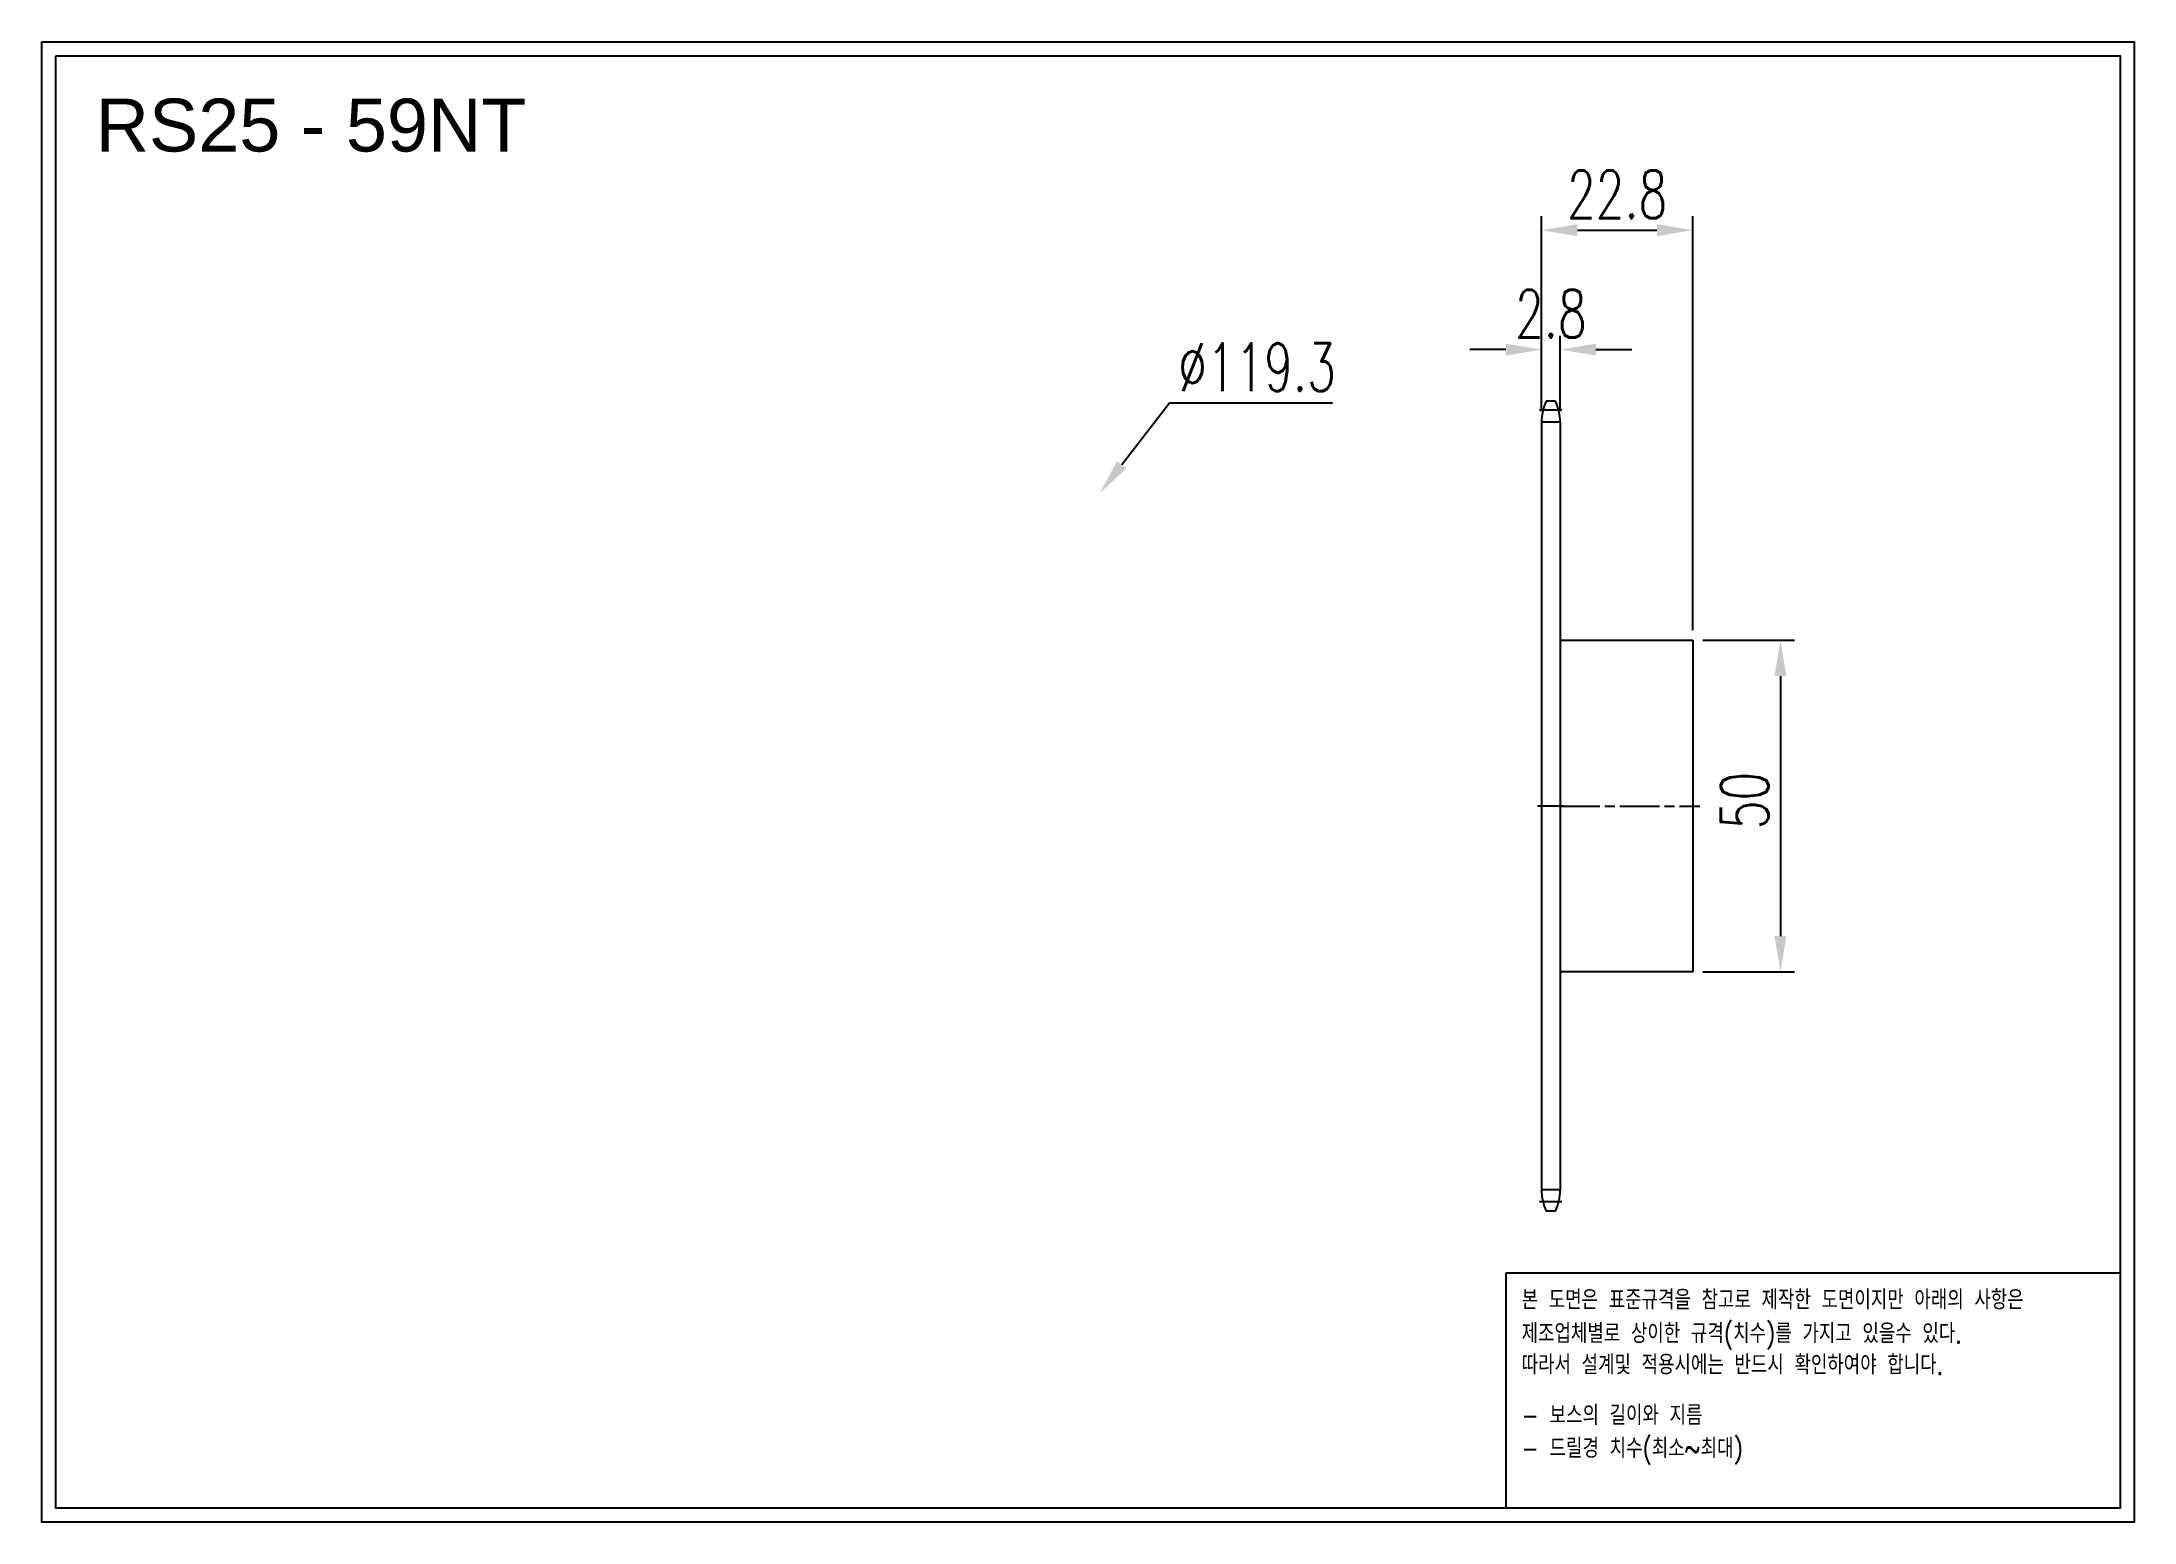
# Model space of a CAD drawing. Header units: millimetres. Extents: x -64546 to -64231, y 2091 to 2314.
import ezdxf

# ---------------------------------------------------------------- set-up
doc = ezdxf.new("R2010")
doc.units = ezdxf.units.MM
for name, pattern in [('AM_ISO02W050', [7.5, 6, -1.5]), ('AM_ISO02W050x2', [3.75, 3, -0.75]), ('AM_ISO08W050', [18, 12, -1.5, 3, -1.5]), ('AM_ISO08W050x2', [9, 6, -0.75, 1.5, -0.75])]:
    doc.linetypes.add(name, pattern=pattern)
for name, color, linetype, lineweight in [('AM_3N', 6, 'AM_ISO02W050', 25), ('AM_7', 4, 'AM_ISO08W050', 25), ('AM_7N', 4, 'AM_ISO08W050', 25)]:
    doc.layers.add(name, color=color, linetype=linetype, lineweight=lineweight)
doc.layers.add('S-DIM', color=7, linetype='Continuous')
doc.styles.add('HAN', font='ROMANS.shx', dxfattribs={"width": 0.7, "bigfont": 'whgtxt.shx'})
doc.styles.add('HSG', font='SIMPLEX.shx', dxfattribs={"width": 0.7, "bigfont": 'HSG.shx'})
doc.styles.get("Standard").update_dxf_attribs({"font": 'arial.ttf'})
doc.dimstyles.new('APP16', dxfattribs={"dimscale": 3, "dimtxt": 2.4, "dimasz": 1.8, "dimexe": 0.7, "dimexo": 0.5, "dimgap": 0.6, "dimtad": 1, "dimtoh": 1, "dimdec": 1, "dimrnd": 0.01, "dimzin": 9, "dimdsep": 46, "dimtxsty": 'HSG', "dimcen": 0, "dimclrd": 1, "dimclre": 1, "dimclrt": 256, "dimazin": 2, "dimtp": 1, "dimtm": 1, "dimtfac": 0.5, "dimtdec": 1, "dimtofl": 0, "dimtmove": 0, "dimatfit": 3, "dimfxl": 0, "dimtvp": 1, "dimtolj": 2, "dimlwd": -1, "dimlwe": -1, "dimarcsym": 0})

# ---------------------------------------------------------------- blocks, each defined once
blk = doc.blocks.new('*D2')
at = {"layer": 'Defpoints', "color": 0, "transparency": 16777216}
for p in [(-64297.14, 2223.99), (-64297.14, 2173.99), (-64283.91, 2173.99)]:
    blk.add_point(p, dxfattribs=at)
at = {"layer": 'S-DIM', "color": 1, "transparency": 16777216}
for p, q in [((-64295.64, 2223.99), (-64281.81, 2223.99)), ((-64283.91, 2218.59), (-64283.91, 2179.39)), ((-64295.64, 2173.99), (-64281.81, 2173.99))]:
    blk.add_line(p, q, dxfattribs=at)
for points in [[(-64284.81, 2218.59), (-64283.01, 2218.59), (-64283.91, 2223.99)], [(-64284.81, 2179.39), (-64283.01, 2179.39), (-64283.91, 2173.99)]]:
    blk.add_solid(points, dxfattribs=at)
at = {"layer": 'S-DIM', "transparency": 16777216, "insert": (-64289.31, 2199.83), "char_height": 7.2, "attachment_point": 5, "rotation": 90, "style": 'HSG'}
blk.add_mtext('\\A2;50', dxfattribs=at)
blk = doc.blocks.new('fyjkfytuj')
for p, q in [((-66537.93, 409.63), (-66517.93, 409.63)), ((-66517.93, 409.63), (-66517.93, 359.63)), ((-66517.93, 359.63), (-66537.93, 359.63))]:
    blk.add_line(p, q)
at = {"layer": 'AM_7N', "linetype": 'AM_ISO08W050x2'}
blk.add_line((-66537.93, 384.63), (-66516.85, 384.63), dxfattribs=at)
blk = doc.blocks.new('*D3')
at = {"layer": 'Defpoints', "color": 0, "transparency": 16777216}
for p in [(-64386.56, 2246.17), (-64459.57, 2151.81)]:
    blk.add_point(p, dxfattribs=at)
at = {"layer": 'S-DIM', "color": 1, "transparency": 16777216}
for p, q in [((-64376.06, 2259.75), (-64383.26, 2250.44)), ((-64351.46, 2259.75), (-64376.06, 2259.75))]:
    blk.add_line(p, q, dxfattribs=at)
blk.add_solid([(-64383.97, 2250.99), (-64382.55, 2249.89), (-64386.56, 2246.17)], dxfattribs=at)
at = {"layer": 'S-DIM', "transparency": 16777216, "insert": (-64362.86, 2265.15), "char_height": 7.2, "attachment_point": 5, "style": 'HSG'}
blk.add_mtext('\\A2;∅119.3', dxfattribs=at)
blk = doc.blocks.new('*D4')
at = {"layer": 'Defpoints', "color": 0, "transparency": 16777216}
for p in [(-64317.14, 2267.8), (-64319.94, 2257), (-64317.14, 2257)]:
    blk.add_point(p, dxfattribs=at)
at = {"layer": 'S-DIM', "color": 1, "transparency": 16777216}
for p, q in [((-64319.94, 2258.5), (-64319.94, 2269.9)), ((-64317.14, 2258.5), (-64317.14, 2269.9)), ((-64325.34, 2267.8), (-64330.74, 2267.8)), ((-64311.74, 2267.8), (-64306.34, 2267.8))]:
    blk.add_line(p, q, dxfattribs=at)
for points in [[(-64325.34, 2268.7), (-64325.34, 2266.9), (-64319.94, 2267.8)], [(-64311.74, 2268.7), (-64311.74, 2266.9), (-64317.14, 2267.8)]]:
    blk.add_solid(points, dxfattribs=at)
at = {"layer": 'S-DIM', "transparency": 16777216, "insert": (-64318.54, 2273.2), "char_height": 7.2, "attachment_point": 5, "style": 'HSG'}
blk.add_mtext('\\A2;2.8', dxfattribs=at)
blk = doc.blocks.new('*D5')
at = {"layer": 'Defpoints', "color": 0, "transparency": 16777216}
for p in [(-64297.14, 2285.8), (-64319.94, 2257), (-64297.14, 2223.99)]:
    blk.add_point(p, dxfattribs=at)
at = {"layer": 'S-DIM', "color": 1, "transparency": 16777216}
for p, q in [((-64319.94, 2258.5), (-64319.94, 2287.9)), ((-64314.54, 2285.8), (-64302.54, 2285.8)), ((-64297.14, 2225.49), (-64297.14, 2287.9))]:
    blk.add_line(p, q, dxfattribs=at)
for points in [[(-64314.54, 2286.7), (-64314.54, 2284.9), (-64319.94, 2285.8)], [(-64302.54, 2286.7), (-64302.54, 2284.9), (-64297.14, 2285.8)]]:
    blk.add_solid(points, dxfattribs=at)
at = {"layer": 'S-DIM', "transparency": 16777216, "insert": (-64308.54, 2291.2), "char_height": 7.2, "attachment_point": 5, "style": 'HSG'}
blk.add_mtext('\\A2;22.8', dxfattribs=at)
blk = doc.blocks.new('notice1')
at = {"color": 4}
blk.add_lwpolyline([(-22142.12, 1735.9), (-22053.8, 1735.9), (-22053.8, 1702.07), (-22142.12, 1702.07)], close=True, dxfattribs=at)
at = {"color": 4, "style": 'HAN', "width": 0.8}
for s, p in [('본 도면은 표준규격을 참고로 제작한 도면이지만 아래의 사항은', (-22139.9, 1730.62)), ('제조업체별로 상이한 규격(치수)를 가지고 있을수 있다.', (-22139.9, 1725.78)), ('따라서 설계및 적용시에는 반드시 확인하여야 합니다.', (-22139.9, 1721.28)), ('- 보스의 길이와 지름', (-22139.9, 1714.03)), ('- 드릴경 치수(최소~최대)', (-22139.9, 1709.27))]:
    blk.add_text(s, height=2.7949, dxfattribs=at).set_placement(p)

msp = doc.modelspace()

# ---------------------------------------------------------------- linework, layer by layer
for p, q in [((-64317.85, 2260.05), (-64319.24, 2260.05)), ((-64319.94, 2256.85), (-64319.94, 2141.13)), ((-64317.14, 2256.85), (-64317.14, 2141.13)), ((-64317.85, 2137.93), (-64319.24, 2137.93))]:
    msp.add_line(p, q)
for points in [[(-64546.14, 2314.19), (-64230.56, 2314.19), (-64230.56, 2091.05), (-64546.14, 2091.05)], [(-64544.02, 2312.06), (-64232.69, 2312.06), (-64232.69, 2093.17), (-64544.02, 2093.17)]]:
    msp.add_lwpolyline(points, close=True)
for centre, start, end in [((-64312.34, 2256.85), 155.0989, 180), ((-64324.74, 2256.85), 0, 24.9011), ((-64312.34, 2141.13), 180, 204.9011), ((-64324.74, 2141.13), 335.0989, 0)]:
    msp.add_arc(centre, 7.6, start, end)
at = {"layer": 'AM_3N', "linetype": 'AM_ISO02W050x2'}
for p, q in [((-64317.14, 2256.85), (-64319.94, 2256.85)), ((-64317.14, 2141.13), (-64319.94, 2141.13))]:
    msp.add_line(p, q, dxfattribs=at)
at = {"layer": 'AM_7', "linetype": 'AM_ISO08W050x2'}
for p, q in [((-64316.87, 2258.65), (-64320.25, 2258.65)), ((-64316.56, 2198.99), (-64320.53, 2198.99)), ((-64316.87, 2139.33), (-64320.25, 2139.33))]:
    msp.add_line(p, q, dxfattribs=at)

# ---------------------------------------------------------------- block references
msp.add_blockref('fyjkfytuj', (2220.79, 1814.36))
at = {"xscale": 1.04832, "yscale": 1.04832, "zscale": 1.04832}
msp.add_blockref('notice1', (-41113.25, 308.86), dxfattribs=at)

# ---------------------------------------------------------------- texts
msp.add_text('RS25 - 59NT', height=7.9693).set_placement((-64538.02, 2297.66))

# ---------------------------------------------------------------- dimensions: what is measured, and where the dimension line sits
at = {"layer": 'S-DIM'}
dim = msp.add_linear_dim(base=(-64297.14, 2285.8), p1=(-64319.94, 2257), p2=(-64297.14, 2223.99), dimstyle='APP16', dxfattribs=at)
dim.commit()
dim.dimension.update_dxf_attribs({"geometry": '*D5', "text_midpoint": (-64308.54, 2291.2)})
dim = msp.add_linear_dim(base=(-64317.14, 2267.8), p1=(-64319.94, 2257), p2=(-64317.14, 2257), dimstyle='APP16', dxfattribs=at)
dim.commit()
dim.dimension.update_dxf_attribs({"geometry": '*D4', "text_midpoint": (-64318.54, 2267.8), "dimtype": 128})
dim = msp.add_diameter_dim_2p(p1=(-64459.57, 2151.81), p2=(-64386.56, 2246.17), dimstyle='APP16', dxfattribs=at)
dim.commit()
dim.dimension.update_dxf_attribs({"geometry": '*D3', "text_midpoint": (-64362.86, 2259.75), "dimtype": 131})
dim = msp.add_linear_dim(base=(-64283.91, 2173.99), p1=(-64297.14, 2223.99), p2=(-64297.14, 2173.99), angle=90, dimstyle='APP16', dxfattribs=at)
dim.commit()
dim.dimension.update_dxf_attribs({"geometry": '*D2', "text_midpoint": (-64283.91, 2199.83), "dimtype": 128})

doc.saveas('drawing.dxf')
